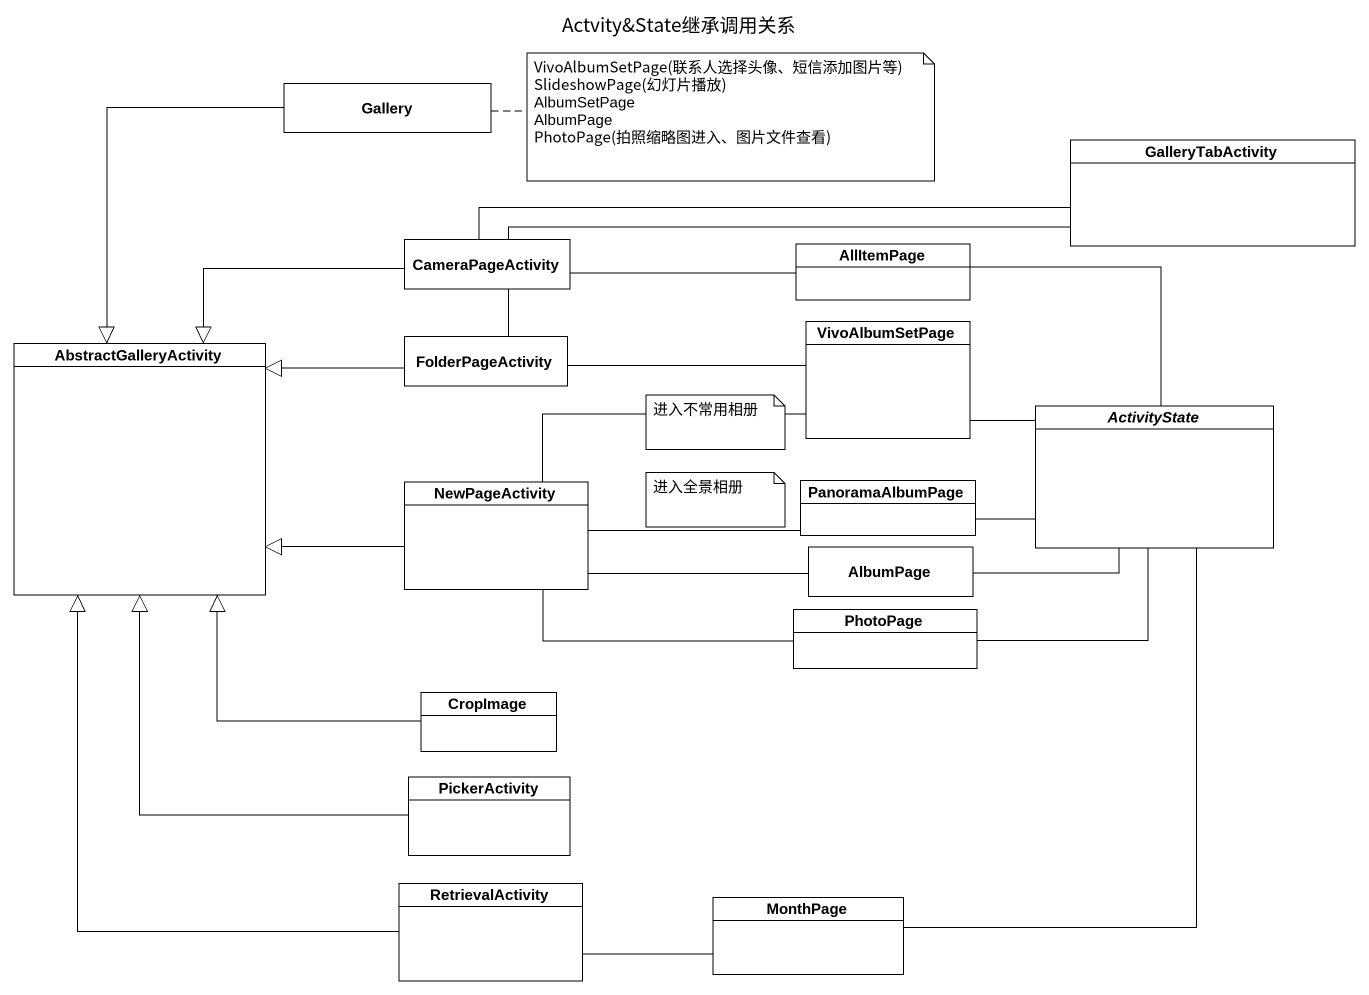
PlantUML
@startuml
title Actvity&State继承调用关系
hide circle
hide empty members
class Gallery
class GalleryTabActivity
class CameraPageActivity
class AllItemPage
class VivoAlbumSetPage
class AbstractGalleryActivity
class FolderPageActivity
abstract class ActivityState
class NewPageActivity
class PanoramaAlbumPage
class AlbumPage
class PhotoPage
class CropImage
class PickerActivity
class RetrievalActivity
class MonthPage
Gallery --|> AbstractGalleryActivity
GalleryTabActivity -left- CameraPageActivity
GalleryTabActivity -left- FolderPageActivity
CameraPageActivity -right- AllItemPage
CameraPageActivity -left-|> AbstractGalleryActivity
FolderPageActivity -right- VivoAlbumSetPage
FolderPageActivity -left-|> AbstractGalleryActivity
ActivityState -up- AllItemPage
ActivityState -left- VivoAlbumSetPage
ActivityState -left- PanoramaAlbumPage
ActivityState -left- AlbumPage
ActivityState -- PhotoPage
ActivityState -- MonthPage
NewPageActivity -right- VivoAlbumSetPage
NewPageActivity -left-|> AbstractGalleryActivity
NewPageActivity -right- PanoramaAlbumPage
NewPageActivity -right- AlbumPage
NewPageActivity -right- PhotoPage
CropImage -up-|> AbstractGalleryActivity
PickerActivity -up-|> AbstractGalleryActivity
RetrievalActivity -up-|> AbstractGalleryActivity
RetrievalActivity -right- MonthPage
note right of Gallery
  VivoAlbumSetPage(联系人选择头像、短信添加图片等)
  SlideshowPage(幻灯片播放)
  AlbumSetPage
  AlbumPage
  PhotoPage(拍照缩略图进入、图片文件查看)
end note
note as N2
  进入不常用相册
end note
note as N3
  进入全景相册
end note
@enduml
